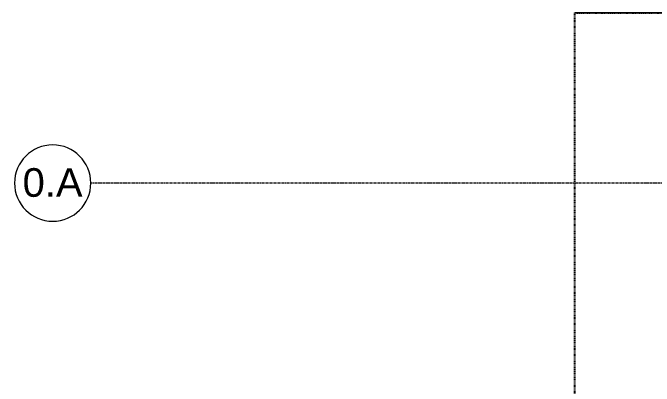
# Model space of a CAD drawing. Header units: inches. Extents: x -4058 to -1781, y 9814 to 12264.
# Drawn here: x -4058.1 to -3923.7, y 12044.6 to 12122.9 of the extents above; entities that cross this region are included whole.
import ezdxf

# ---------------------------------------------------------------- set-up
doc = ezdxf.new("R2010")
doc.units = ezdxf.units.IN
doc.header["$MEASUREMENT"] = 0
for name, pattern in [('Aligning Line 1_8_', [0.25, 0.125, -0.125]), ('Dash_2_', [0.25, 0.125, -0.125]), ('Grid Line 1_2_', [0.875, 0.5, -0.125, 0.125, -0.125])]:
    doc.linetypes.add(name, pattern=pattern)
doc.layers.add('0-4', color=250, linetype='Dash_2_')
for name, color, linetype, lineweight in [('G-ANNO-SYMB', 111, 'Aligning Line 1_8_', 9), ('S-GRID-1', 1, 'Grid Line 1_2_', 9), ('S-GRID-IDEN', 1, 'Continuous', 9)]:
    doc.layers.add(name, color=color, linetype=linetype, lineweight=lineweight)
doc.styles.add('Arial', font='arial.ttf', dxfattribs={"height": 6})

# ---------------------------------------------------------------- blocks, each defined once
blk = doc.blocks.new('Grid - Grid Head - Circle-50561-UNITS PLANS - 3RD FLOOR')
at = {"layer": 'S-GRID-IDEN'}
for start, end in [(360, 180), (180, 360)]:
    blk.add_arc((0, 0), 0.25, start, end, dxfattribs=at)

msp = doc.modelspace()

# ---------------------------------------------------------------- linework, layer by layer
at = {"layer": '0-4'}
for p, q in [((-3940.29498, 12122.87704), (-2851.7738, 12122.87704)), ((-3940.29498, 11241.72163), (-3940.29498, 12122.87704))]:
    msp.add_line(p, q, dxfattribs=at)
at = {"layer": 'G-ANNO-SYMB'}
for p in [(-3940.29498, 11241.72163), (-2851.7738, 12122.87704)]:
    msp.add_line(p, (-3940.29498, 12122.87704), dxfattribs=at)
at = {"layer": 'S-GRID-1'}
msp.add_line((-1781.27288, 12087.1894), (-4041.7795, 12087.1894), dxfattribs=at)

# ---------------------------------------------------------------- block references
at = {"layer": 'S-GRID-IDEN', "xscale": 31.99999999999999, "yscale": 31.99999999999999, "zscale": 31.99999999999999, "rotation": 89.99999999999987}
msp.add_blockref('Grid - Grid Head - Circle-50561-UNITS PLANS - 3RD FLOOR', (-4049.7795, 12087.1894), dxfattribs=at)

# ---------------------------------------------------------------- texts
at = {"layer": 'S-GRID-IDEN', "insert": (-4056.08401, 12090.31634), "char_height": 6, "width": 15.251, "attachment_point": 1, "style": 'Arial'}
msp.add_mtext('0.A', dxfattribs=at)

doc.saveas('drawing.dxf')
